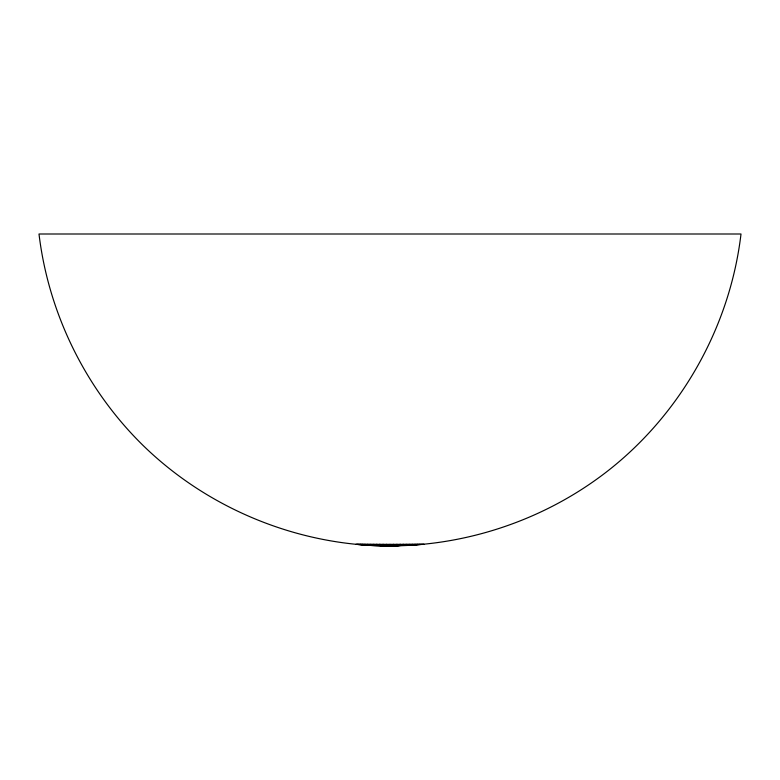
<?xml version="1.0" encoding="UTF-8"?>
<svg xmlns="http://www.w3.org/2000/svg" width="780" height="780" viewBox="0 0 780 780"><rect width="100%" height="100%" fill="white"/><g stroke="black" fill="none" stroke-linecap="round" stroke-linejoin="round"><path stroke-width="1.17" d="M393.578 544.342L390 546C298.516 545.971 208.046 509.038 142.672 445.048C85.634 388.937 48.545 313.433 39 234L741 234C730.236 324.851 682.958 410.358 611.744 467.785C540.676 524.95 447.379 553.098 356.558 544.342M397.108 544.342L390 546L357.484 544.342M400.569 544.342L390 546L358.771 544.342M403.904 544.342L390 546L360.389 544.342M407.092 544.342L390 546L362.339 544.342M410.095 544.342L390 546L364.591 544.342M412.873 544.342L390 546L367.127 544.342M415.409 544.342L390 546L369.905 544.342M417.661 544.342L390 546L372.908 544.342M419.611 544.342L390 546L376.096 544.342M421.229 544.342L390 546L379.431 544.342M423.442 544.342L390 546L382.892 544.342M355.807 544.342L424.193 544.342M386.422 544.342L390 546L390 544.342"/></g></svg>
